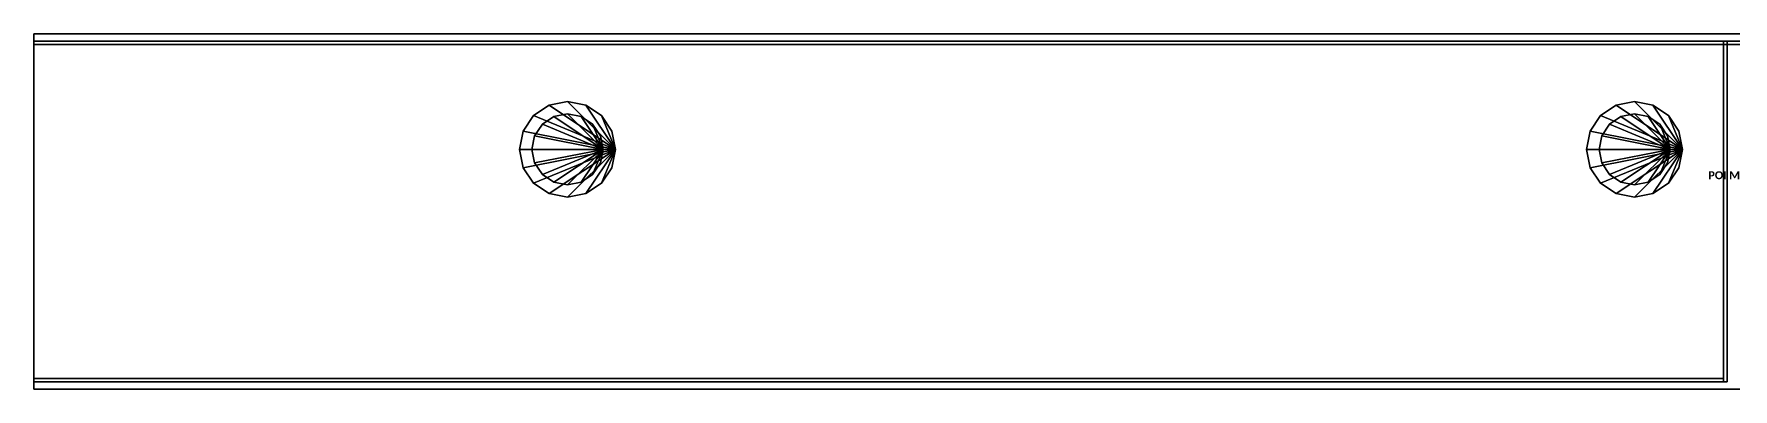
# Model space of a CAD drawing. Header units: millimetres. Extents: x -15000 to 15000, y -45082 to 2000.
# Drawn here: x -15000 to -5447, y 0 to 2000 of the extents above; entities that cross this region are included whole.
import ezdxf
from ezdxf.enums import TextEntityAlignment as Align

# ---------------------------------------------------------------- set-up
doc = ezdxf.new("R2010")
doc.units = ezdxf.units.MM
for name, color, linetype in [('EKP_POI_MODULLERI', 40, 'CONTINUOUS'), ('KORKULUK_KAPI', 4, 'CONTINUOUS'), ('MONTAJ_BORULARI', 2, 'CONTINUOUS'), ('ZEMIN_PLATFORM', 8, 'CONTINUOUS')]:
    doc.layers.add(name, color=color, linetype=linetype)
doc.styles.get("Standard").update_dxf_attribs({"font": 'calibrib.ttf'})

msp = doc.modelspace()

# ---------------------------------------------------------------- linework, layer by layer
at = {"layer": 'KORKULUK_KAPI'}
for p, q in [((-5500, 1960), (-15000, 1960)), ((-15000, 1960), (-15000, 1940)), ((-5500, 1960, 1100), (-15000, 1960, 1100)), ((-15000, 1960, 1100), (-15000, 1940, 1100)), ((-15000, 1960), (-15000, 1960, 1100)), ((-15000, 1940), (-5500, 1940)), ((-15000, 1940, 1100), (-5500, 1940, 1100)), ((-15000, 1940), (-15000, 1940, 1100)), ((-5500, 1940), (-5500, 1960)), ((-5500, 1940, 1100), (-5500, 1960, 1100)), ((-5500, 1960), (-5500, 1960, 1100)), ((5500, 1960), (-5500, 1960)), ((-5500, 1960), (-5500, 1940)), ((5500, 1960, 1700), (-5500, 1960, 1700)), ((-5500, 1960, 1700), (-5500, 1940, 1700)), ((-5500, 1960), (-5500, 1960, 1700)), ((-5480, 1960), (-5500, 1960)), ((-5500, 1960), (-5500, 40)), ((-5480, 1960, 1700), (-5500, 1960, 1700)), ((-5500, 1960, 1700), (-5500, 40, 1700)), ((-5500, 1960), (-5500, 1960, 1700)), ((-5500, 1940), (-5500, 1940, 1100)), ((-5500, 1940), (5500, 1940)), ((-5500, 1940, 1700), (5500, 1940, 1700)), ((-5500, 1940), (-5500, 1940, 1700)), ((-5480, 40), (-5480, 1960)), ((-5480, 40, 1700), (-5480, 1960, 1700)), ((-5480, 1960), (-5480, 1960, 1700)), ((-5500, 60), (-15000, 60)), ((-15000, 60), (-15000, 40)), ((-5500, 60, 1100), (-15000, 60, 1100)), ((-15000, 60, 1100), (-15000, 40, 1100)), ((-15000, 60), (-15000, 60, 1100)), ((-15000, 40), (-5500, 40)), ((-15000, 40, 1100), (-5500, 40, 1100)), ((-15000, 40), (-15000, 40, 1100)), ((-5500, 40), (-5500, 60)), ((-5500, 40, 1100), (-5500, 60, 1100)), ((-5500, 60), (-5500, 60, 1100)), ((-5500, 40), (-5500, 40, 1100)), ((-5500, 40), (-5480, 40)), ((-5500, 40, 1700), (-5480, 40, 1700)), ((-5500, 40), (-5500, 40, 1700)), ((-5480, 40), (-5480, 40, 1700))]:
    msp.add_line(p, q, dxfattribs=at)
for points in [[(-15000, 1940), (-5500, 1940), (-5500, 1960), (-15000, 1960)], [(-15000, 1940, 1100), (-5500, 1940, 1100), (-5500, 1960, 1100), (-15000, 1960, 1100)], [(-15000, 1960), (-5500, 1960), (-5500, 1960, 1100), (-15000, 1960, 1100)], [(-15000, 1940), (-15000, 1960), (-15000, 1960, 1100), (-15000, 1940, 1100)], [(-15000, 1940), (-5500, 1940), (-5500, 1940, 1100), (-15000, 1940, 1100)], [(-5500, 1940), (-5500, 1960), (-5500, 1960, 1100), (-5500, 1940, 1100)], [(-5500, 1940), (5500, 1940), (5500, 1960), (-5500, 1960)], [(-5500, 1940, 1700), (5500, 1940, 1700), (5500, 1960, 1700), (-5500, 1960, 1700)], [(-5500, 1960), (5500, 1960), (5500, 1960, 1700), (-5500, 1960, 1700)], [(-5500, 1940), (-5500, 1960), (-5500, 1960, 1700), (-5500, 1940, 1700)], [(-5500, 40), (-5480, 40), (-5480, 1960), (-5500, 1960)], [(-5500, 40, 1700), (-5480, 40, 1700), (-5480, 1960, 1700), (-5500, 1960, 1700)], [(-5500, 1960), (-5480, 1960), (-5480, 1960, 1700), (-5500, 1960, 1700)], [(-5500, 40), (-5500, 1960), (-5500, 1960, 1700), (-5500, 40, 1700)], [(-5500, 1940), (5500, 1940), (5500, 1940, 1700), (-5500, 1940, 1700)], [(-5480, 40), (-5480, 1960), (-5480, 1960, 1700), (-5480, 40, 1700)], [(-15000, 40), (-5500, 40), (-5500, 60), (-15000, 60)], [(-15000, 40, 1100), (-5500, 40, 1100), (-5500, 60, 1100), (-15000, 60, 1100)], [(-15000, 60), (-5500, 60), (-5500, 60, 1100), (-15000, 60, 1100)], [(-15000, 40), (-15000, 60), (-15000, 60, 1100), (-15000, 40, 1100)], [(-15000, 40), (-5500, 40), (-5500, 40, 1100), (-15000, 40, 1100)], [(-5500, 40), (-5500, 60), (-5500, 60, 1100), (-5500, 40, 1100)], [(-5500, 40), (-5480, 40), (-5480, 40, 1700), (-5500, 40, 1700)]]:
    msp.add_3dface(points, dxfattribs=at)
at = {"layer": 'MONTAJ_BORULARI'}
for p, q in [((-12190.9, 1540.9), (-12249.4, 1453.3)), ((-12190.9, 1540.9, 150), (-12249.4, 1453.3, 150)), ((-12190.9, 1540.9, 4200), (-12249.4, 1453.3, 4200)), ((-12190.9, 1540.9, 4300), (-12249.4, 1453.3, 4300)), ((-12103.3, 1599.4), (-12190.9, 1540.9)), ((-12103.3, 1599.4, 150), (-12190.9, 1540.9, 150)), ((-12103.3, 1599.4, 4200), (-12190.9, 1540.9, 4200)), ((-12103.3, 1599.4, 4300), (-12190.9, 1540.9, 4300)), ((-12076.5, 1534.8), (-12141.4, 1491.4)), ((-12076.5, 1534.8, 4300), (-12141.4, 1491.4, 4300)), ((-12000, 1620), (-12103.3, 1599.4)), ((-12000, 1620, 150), (-12103.3, 1599.4, 150)), ((-12000, 1620, 4200), (-12103.3, 1599.4, 4200)), ((-12000, 1620, 4300), (-12103.3, 1599.4, 4300)), ((-12000, 1550), (-12076.5, 1534.8)), ((-12000, 1550, 4300), (-12076.5, 1534.8, 4300)), ((-11896.7, 1599.4), (-12000, 1620)), ((-11896.7, 1599.4, 150), (-12000, 1620, 150)), ((-12000, 1620), (-12000, 1620, 150)), ((-11896.7, 1599.4, 4200), (-12000, 1620, 4200)), ((-11896.7, 1599.4, 4300), (-12000, 1620, 4300)), ((-12000, 1620, 4200), (-12000, 1620, 4300)), ((-11923.5, 1534.8), (-12000, 1550)), ((-11923.5, 1534.8, 4300), (-12000, 1550, 4300)), ((-12000, 1550), (-12000, 1550, 4300)), ((-11858.6, 1491.4), (-11923.5, 1534.8)), ((-11858.6, 1491.4, 4300), (-11923.5, 1534.8, 4300)), ((-11809.1, 1540.9), (-11896.7, 1599.4)), ((-11809.1, 1540.9, 150), (-11896.7, 1599.4, 150)), ((-11809.1, 1540.9, 4200), (-11896.7, 1599.4, 4200)), ((-11809.1, 1540.9, 4300), (-11896.7, 1599.4, 4300)), ((-11750.6, 1453.3), (-11809.1, 1540.9)), ((-11750.6, 1453.3, 150), (-11809.1, 1540.9, 150)), ((-11750.6, 1453.3, 4200), (-11809.1, 1540.9, 4200)), ((-11750.6, 1453.3, 4300), (-11809.1, 1540.9, 4300)), ((-6190.9, 1540.9), (-6249.4, 1453.3)), ((-6190.9, 1540.9, 150), (-6249.4, 1453.3, 150)), ((-6190.9, 1540.9, 4200), (-6249.4, 1453.3, 4200)), ((-6190.9, 1540.9, 4300), (-6249.4, 1453.3, 4300)), ((-6103.3, 1599.4), (-6190.9, 1540.9)), ((-6103.3, 1599.4, 150), (-6190.9, 1540.9, 150)), ((-6103.3, 1599.4, 4200), (-6190.9, 1540.9, 4200)), ((-6103.3, 1599.4, 4300), (-6190.9, 1540.9, 4300)), ((-6076.5, 1534.8), (-6141.4, 1491.4)), ((-6076.5, 1534.8, 4300), (-6141.4, 1491.4, 4300)), ((-6000, 1620), (-6103.3, 1599.4)), ((-6000, 1620, 150), (-6103.3, 1599.4, 150)), ((-6000, 1620, 4200), (-6103.3, 1599.4, 4200)), ((-6000, 1620, 4300), (-6103.3, 1599.4, 4300)), ((-6000, 1550), (-6076.5, 1534.8)), ((-6000, 1550, 4300), (-6076.5, 1534.8, 4300)), ((-5896.7, 1599.4), (-6000, 1620)), ((-5896.7, 1599.4, 150), (-6000, 1620, 150)), ((-6000, 1620), (-6000, 1620, 150)), ((-5896.7, 1599.4, 4200), (-6000, 1620, 4200)), ((-5896.7, 1599.4, 4300), (-6000, 1620, 4300)), ((-6000, 1620, 4200), (-6000, 1620, 4300)), ((-5923.5, 1534.8), (-6000, 1550)), ((-5923.5, 1534.8, 4300), (-6000, 1550, 4300)), ((-6000, 1550), (-6000, 1550, 4300)), ((-5858.6, 1491.4), (-5923.5, 1534.8)), ((-5858.6, 1491.4, 4300), (-5923.5, 1534.8, 4300)), ((-5809.1, 1540.9), (-5896.7, 1599.4)), ((-5809.1, 1540.9, 150), (-5896.7, 1599.4, 150)), ((-5809.1, 1540.9, 4200), (-5896.7, 1599.4, 4200)), ((-5809.1, 1540.9, 4300), (-5896.7, 1599.4, 4300)), ((-5750.6, 1453.3), (-5809.1, 1540.9)), ((-5750.6, 1453.3, 150), (-5809.1, 1540.9, 150)), ((-5750.6, 1453.3, 4200), (-5809.1, 1540.9, 4200)), ((-5750.6, 1453.3, 4300), (-5809.1, 1540.9, 4300)), ((-12249.4, 1453.3), (-12270, 1350)), ((-12249.4, 1453.3, 150), (-12270, 1350, 150)), ((-12249.4, 1453.3, 4200), (-12270, 1350, 4200)), ((-12249.4, 1453.3, 4300), (-12270, 1350, 4300)), ((-12141.4, 1491.4), (-12184.8, 1426.5)), ((-12141.4, 1491.4, 4300), (-12184.8, 1426.5, 4300)), ((-11815.2, 1426.5), (-11858.6, 1491.4)), ((-11815.2, 1426.5, 4300), (-11858.6, 1491.4, 4300)), ((-11730, 1350), (-11750.6, 1453.3)), ((-11730, 1350, 150), (-11750.6, 1453.3, 150)), ((-11730, 1350, 4200), (-11750.6, 1453.3, 4200)), ((-11730, 1350, 4300), (-11750.6, 1453.3, 4300)), ((-6249.4, 1453.3), (-6270, 1350)), ((-6249.4, 1453.3, 150), (-6270, 1350, 150)), ((-6249.4, 1453.3, 4200), (-6270, 1350, 4200)), ((-6249.4, 1453.3, 4300), (-6270, 1350, 4300)), ((-6141.4, 1491.4), (-6184.8, 1426.5)), ((-6141.4, 1491.4, 4300), (-6184.8, 1426.5, 4300)), ((-5815.2, 1426.5), (-5858.6, 1491.4)), ((-5815.2, 1426.5, 4300), (-5858.6, 1491.4, 4300)), ((-5730, 1350), (-5750.6, 1453.3)), ((-5730, 1350, 150), (-5750.6, 1453.3, 150)), ((-5730, 1350, 4200), (-5750.6, 1453.3, 4200)), ((-5730, 1350, 4300), (-5750.6, 1453.3, 4300)), ((-12270, 1350), (-12249.4, 1246.7)), ((-12270, 1350, 150), (-12249.4, 1246.7, 150)), ((-12270, 1350), (-12270, 1350, 150)), ((-12270, 1350, 4200), (-12249.4, 1246.7, 4200)), ((-12270, 1350, 4300), (-12249.4, 1246.7, 4300)), ((-12270, 1350, 4200), (-12270, 1350, 4300)), ((-12184.8, 1426.5), (-12200, 1350)), ((-12184.8, 1426.5, 4300), (-12200, 1350, 4300)), ((-12200, 1350), (-12184.8, 1273.5)), ((-12200, 1350, 4300), (-12184.8, 1273.5, 4300)), ((-12200, 1350), (-12200, 1350, 4300)), ((-11800, 1350), (-11815.2, 1426.5)), ((-11800, 1350, 4300), (-11815.2, 1426.5, 4300)), ((-11815.2, 1273.5), (-11800, 1350)), ((-11815.2, 1273.5, 4300), (-11800, 1350, 4300)), ((-11800, 1350), (-11800, 1350, 4300)), ((-11750.6, 1246.7), (-11730, 1350)), ((-11750.6, 1246.7, 150), (-11730, 1350, 150)), ((-11750.6, 1246.7, 4200), (-11730, 1350, 4200)), ((-11750.6, 1246.7, 4300), (-11730, 1350, 4300)), ((-11730, 1350), (-11730, 1350, 150)), ((-11730, 1350, 4200), (-11730, 1350, 4300)), ((-6270, 1350), (-6249.4, 1246.7)), ((-6270, 1350, 150), (-6249.4, 1246.7, 150)), ((-6270, 1350), (-6270, 1350, 150)), ((-6270, 1350, 4200), (-6249.4, 1246.7, 4200)), ((-6270, 1350, 4300), (-6249.4, 1246.7, 4300)), ((-6270, 1350, 4200), (-6270, 1350, 4300)), ((-6184.8, 1426.5), (-6200, 1350)), ((-6184.8, 1426.5, 4300), (-6200, 1350, 4300)), ((-6200, 1350), (-6184.8, 1273.5)), ((-6200, 1350, 4300), (-6184.8, 1273.5, 4300)), ((-6200, 1350), (-6200, 1350, 4300)), ((-5800, 1350), (-5815.2, 1426.5)), ((-5800, 1350, 4300), (-5815.2, 1426.5, 4300)), ((-5815.2, 1273.5), (-5800, 1350)), ((-5815.2, 1273.5, 4300), (-5800, 1350, 4300)), ((-5800, 1350), (-5800, 1350, 4300)), ((-5750.6, 1246.7), (-5730, 1350)), ((-5750.6, 1246.7, 150), (-5730, 1350, 150)), ((-5750.6, 1246.7, 4200), (-5730, 1350, 4200)), ((-5750.6, 1246.7, 4300), (-5730, 1350, 4300)), ((-5730, 1350), (-5730, 1350, 150)), ((-5730, 1350, 4200), (-5730, 1350, 4300)), ((-12249.4, 1246.7), (-12190.9, 1159.1)), ((-12249.4, 1246.7, 150), (-12190.9, 1159.1, 150)), ((-12249.4, 1246.7, 4200), (-12190.9, 1159.1, 4200)), ((-12249.4, 1246.7, 4300), (-12190.9, 1159.1, 4300)), ((-12184.8, 1273.5), (-12141.4, 1208.6)), ((-12184.8, 1273.5, 4300), (-12141.4, 1208.6, 4300)), ((-11858.6, 1208.6), (-11815.2, 1273.5)), ((-11858.6, 1208.6, 4300), (-11815.2, 1273.5, 4300)), ((-11809.1, 1159.1), (-11750.6, 1246.7)), ((-11809.1, 1159.1, 150), (-11750.6, 1246.7, 150)), ((-11809.1, 1159.1, 4200), (-11750.6, 1246.7, 4200)), ((-11809.1, 1159.1, 4300), (-11750.6, 1246.7, 4300)), ((-6249.4, 1246.7), (-6190.9, 1159.1)), ((-6249.4, 1246.7, 150), (-6190.9, 1159.1, 150)), ((-6249.4, 1246.7, 4200), (-6190.9, 1159.1, 4200)), ((-6249.4, 1246.7, 4300), (-6190.9, 1159.1, 4300)), ((-6184.8, 1273.5), (-6141.4, 1208.6)), ((-6184.8, 1273.5, 4300), (-6141.4, 1208.6, 4300)), ((-5858.6, 1208.6), (-5815.2, 1273.5)), ((-5858.6, 1208.6, 4300), (-5815.2, 1273.5, 4300)), ((-5809.1, 1159.1), (-5750.6, 1246.7)), ((-5809.1, 1159.1, 150), (-5750.6, 1246.7, 150)), ((-5809.1, 1159.1, 4200), (-5750.6, 1246.7, 4200)), ((-5809.1, 1159.1, 4300), (-5750.6, 1246.7, 4300)), ((-12190.9, 1159.1), (-12103.3, 1100.6)), ((-12190.9, 1159.1, 150), (-12103.3, 1100.6, 150)), ((-12190.9, 1159.1, 4200), (-12103.3, 1100.6, 4200)), ((-12190.9, 1159.1, 4300), (-12103.3, 1100.6, 4300)), ((-12141.4, 1208.6), (-12076.5, 1165.2)), ((-12141.4, 1208.6, 4300), (-12076.5, 1165.2, 4300)), ((-12076.5, 1165.2), (-12000, 1150)), ((-12076.5, 1165.2, 4300), (-12000, 1150, 4300)), ((-12000, 1150), (-11923.5, 1165.2)), ((-12000, 1150, 4300), (-11923.5, 1165.2, 4300)), ((-12000, 1150), (-12000, 1150, 4300)), ((-11923.5, 1165.2), (-11858.6, 1208.6)), ((-11923.5, 1165.2, 4300), (-11858.6, 1208.6, 4300)), ((-11896.7, 1100.6), (-11809.1, 1159.1)), ((-11896.7, 1100.6, 150), (-11809.1, 1159.1, 150)), ((-11896.7, 1100.6, 4200), (-11809.1, 1159.1, 4200)), ((-11896.7, 1100.6, 4300), (-11809.1, 1159.1, 4300)), ((-6190.9, 1159.1), (-6103.3, 1100.6)), ((-6190.9, 1159.1, 150), (-6103.3, 1100.6, 150)), ((-6190.9, 1159.1, 4200), (-6103.3, 1100.6, 4200)), ((-6190.9, 1159.1, 4300), (-6103.3, 1100.6, 4300)), ((-6141.4, 1208.6), (-6076.5, 1165.2)), ((-6141.4, 1208.6, 4300), (-6076.5, 1165.2, 4300)), ((-6076.5, 1165.2), (-6000, 1150)), ((-6076.5, 1165.2, 4300), (-6000, 1150, 4300)), ((-6000, 1150), (-5923.5, 1165.2)), ((-6000, 1150, 4300), (-5923.5, 1165.2, 4300)), ((-6000, 1150), (-6000, 1150, 4300)), ((-5923.5, 1165.2), (-5858.6, 1208.6)), ((-5923.5, 1165.2, 4300), (-5858.6, 1208.6, 4300)), ((-5896.7, 1100.6), (-5809.1, 1159.1)), ((-5896.7, 1100.6, 150), (-5809.1, 1159.1, 150)), ((-5896.7, 1100.6, 4200), (-5809.1, 1159.1, 4200)), ((-5896.7, 1100.6, 4300), (-5809.1, 1159.1, 4300)), ((-12103.3, 1100.6), (-12000, 1080)), ((-12103.3, 1100.6, 150), (-12000, 1080, 150)), ((-12103.3, 1100.6, 4200), (-12000, 1080, 4200)), ((-12103.3, 1100.6, 4300), (-12000, 1080, 4300)), ((-12000, 1080), (-11896.7, 1100.6)), ((-12000, 1080, 150), (-11896.7, 1100.6, 150)), ((-12000, 1080, 4200), (-11896.7, 1100.6, 4200)), ((-12000, 1080, 4300), (-11896.7, 1100.6, 4300)), ((-12000, 1080), (-12000, 1080, 150)), ((-12000, 1080, 4200), (-12000, 1080, 4300)), ((-6103.3, 1100.6), (-6000, 1080)), ((-6103.3, 1100.6, 150), (-6000, 1080, 150)), ((-6103.3, 1100.6, 4200), (-6000, 1080, 4200)), ((-6103.3, 1100.6, 4300), (-6000, 1080, 4300)), ((-6000, 1080), (-5896.7, 1100.6)), ((-6000, 1080, 150), (-5896.7, 1100.6, 150)), ((-6000, 1080, 4200), (-5896.7, 1100.6, 4200)), ((-6000, 1080, 4300), (-5896.7, 1100.6, 4300)), ((-6000, 1080), (-6000, 1080, 150)), ((-6000, 1080, 4200), (-6000, 1080, 4300))]:
    msp.add_line(p, q, dxfattribs=at)
for points in [[(-12190.9, 1540.9), (-12249.4, 1453.3), (-12249.4, 1453.3, 150), (-12190.9, 1540.9, 150)], [(-11730, 1350), (-12190.9, 1540.9), (-12249.4, 1453.3)], [(-11730, 1350, 150), (-12190.9, 1540.9, 150), (-12249.4, 1453.3, 150)], [(-12190.9, 1540.9, 4200), (-12249.4, 1453.3, 4200), (-12249.4, 1453.3, 4300), (-12190.9, 1540.9, 4300)], [(-11730, 1350, 4200), (-12190.9, 1540.9, 4200), (-12249.4, 1453.3, 4200)], [(-11730, 1350, 4300), (-12190.9, 1540.9, 4300), (-12249.4, 1453.3, 4300)], [(-12103.3, 1599.4), (-12190.9, 1540.9), (-12190.9, 1540.9, 150), (-12103.3, 1599.4, 150)], [(-11730, 1350), (-12103.3, 1599.4), (-12190.9, 1540.9)], [(-11730, 1350, 150), (-12103.3, 1599.4, 150), (-12190.9, 1540.9, 150)], [(-12103.3, 1599.4, 4200), (-12190.9, 1540.9, 4200), (-12190.9, 1540.9, 4300), (-12103.3, 1599.4, 4300)], [(-11730, 1350, 4200), (-12103.3, 1599.4, 4200), (-12190.9, 1540.9, 4200)], [(-11730, 1350, 4300), (-12103.3, 1599.4, 4300), (-12190.9, 1540.9, 4300)], [(-12076.5, 1534.8), (-12141.4, 1491.4), (-12141.4, 1491.4, 4300), (-12076.5, 1534.8, 4300)], [(-11800, 1350), (-12076.5, 1534.8), (-12141.4, 1491.4)], [(-11800, 1350, 4300), (-12076.5, 1534.8, 4300), (-12141.4, 1491.4, 4300)], [(-12000, 1620), (-12103.3, 1599.4), (-12103.3, 1599.4, 150), (-12000, 1620, 150)], [(-11730, 1350), (-12000, 1620), (-12103.3, 1599.4)], [(-11730, 1350, 150), (-12000, 1620, 150), (-12103.3, 1599.4, 150)], [(-12000, 1620, 4200), (-12103.3, 1599.4, 4200), (-12103.3, 1599.4, 4300), (-12000, 1620, 4300)], [(-11730, 1350, 4200), (-12000, 1620, 4200), (-12103.3, 1599.4, 4200)], [(-11730, 1350, 4300), (-12000, 1620, 4300), (-12103.3, 1599.4, 4300)], [(-12000, 1550), (-12076.5, 1534.8), (-12076.5, 1534.8, 4300), (-12000, 1550, 4300)], [(-11800, 1350), (-12000, 1550), (-12076.5, 1534.8)], [(-11800, 1350, 4300), (-12000, 1550, 4300), (-12076.5, 1534.8, 4300)], [(-11896.7, 1599.4), (-12000, 1620), (-12000, 1620, 150), (-11896.7, 1599.4, 150)], [(-11730, 1350), (-11896.7, 1599.4), (-12000, 1620)], [(-11730, 1350, 150), (-11896.7, 1599.4, 150), (-12000, 1620, 150)], [(-11896.7, 1599.4, 4200), (-12000, 1620, 4200), (-12000, 1620, 4300), (-11896.7, 1599.4, 4300)], [(-11730, 1350, 4200), (-11896.7, 1599.4, 4200), (-12000, 1620, 4200)], [(-11730, 1350, 4300), (-11896.7, 1599.4, 4300), (-12000, 1620, 4300)], [(-11923.5, 1534.8), (-12000, 1550), (-12000, 1550, 4300), (-11923.5, 1534.8, 4300)], [(-11800, 1350), (-11923.5, 1534.8), (-12000, 1550)], [(-11800, 1350, 4300), (-11923.5, 1534.8, 4300), (-12000, 1550, 4300)], [(-11858.6, 1491.4), (-11923.5, 1534.8), (-11923.5, 1534.8, 4300), (-11858.6, 1491.4, 4300)], [(-11800, 1350), (-11858.6, 1491.4), (-11923.5, 1534.8)], [(-11800, 1350, 4300), (-11858.6, 1491.4, 4300), (-11923.5, 1534.8, 4300)], [(-11809.1, 1540.9), (-11896.7, 1599.4), (-11896.7, 1599.4, 150), (-11809.1, 1540.9, 150)], [(-11730, 1350), (-11809.1, 1540.9), (-11896.7, 1599.4)], [(-11730, 1350, 150), (-11809.1, 1540.9, 150), (-11896.7, 1599.4, 150)], [(-11809.1, 1540.9, 4200), (-11896.7, 1599.4, 4200), (-11896.7, 1599.4, 4300), (-11809.1, 1540.9, 4300)], [(-11730, 1350, 4200), (-11809.1, 1540.9, 4200), (-11896.7, 1599.4, 4200)], [(-11730, 1350, 4300), (-11809.1, 1540.9, 4300), (-11896.7, 1599.4, 4300)], [(-11750.6, 1453.3), (-11809.1, 1540.9), (-11809.1, 1540.9, 150), (-11750.6, 1453.3, 150)], [(-11730, 1350), (-11750.6, 1453.3), (-11809.1, 1540.9)], [(-11730, 1350, 150), (-11750.6, 1453.3, 150), (-11809.1, 1540.9, 150)], [(-11750.6, 1453.3, 4200), (-11809.1, 1540.9, 4200), (-11809.1, 1540.9, 4300), (-11750.6, 1453.3, 4300)], [(-11730, 1350, 4200), (-11750.6, 1453.3, 4200), (-11809.1, 1540.9, 4200)], [(-11730, 1350, 4300), (-11750.6, 1453.3, 4300), (-11809.1, 1540.9, 4300)], [(-6190.9, 1540.9), (-6249.4, 1453.3), (-6249.4, 1453.3, 150), (-6190.9, 1540.9, 150)], [(-5730, 1350), (-6190.9, 1540.9), (-6249.4, 1453.3)], [(-5730, 1350, 150), (-6190.9, 1540.9, 150), (-6249.4, 1453.3, 150)], [(-6190.9, 1540.9, 4200), (-6249.4, 1453.3, 4200), (-6249.4, 1453.3, 4300), (-6190.9, 1540.9, 4300)], [(-5730, 1350, 4200), (-6190.9, 1540.9, 4200), (-6249.4, 1453.3, 4200)], [(-5730, 1350, 4300), (-6190.9, 1540.9, 4300), (-6249.4, 1453.3, 4300)], [(-6103.3, 1599.4), (-6190.9, 1540.9), (-6190.9, 1540.9, 150), (-6103.3, 1599.4, 150)], [(-5730, 1350), (-6103.3, 1599.4), (-6190.9, 1540.9)], [(-5730, 1350, 150), (-6103.3, 1599.4, 150), (-6190.9, 1540.9, 150)], [(-6103.3, 1599.4, 4200), (-6190.9, 1540.9, 4200), (-6190.9, 1540.9, 4300), (-6103.3, 1599.4, 4300)], [(-5730, 1350, 4200), (-6103.3, 1599.4, 4200), (-6190.9, 1540.9, 4200)], [(-5730, 1350, 4300), (-6103.3, 1599.4, 4300), (-6190.9, 1540.9, 4300)], [(-6076.5, 1534.8), (-6141.4, 1491.4), (-6141.4, 1491.4, 4300), (-6076.5, 1534.8, 4300)], [(-5800, 1350), (-6076.5, 1534.8), (-6141.4, 1491.4)], [(-5800, 1350, 4300), (-6076.5, 1534.8, 4300), (-6141.4, 1491.4, 4300)], [(-6000, 1620), (-6103.3, 1599.4), (-6103.3, 1599.4, 150), (-6000, 1620, 150)], [(-5730, 1350), (-6000, 1620), (-6103.3, 1599.4)], [(-5730, 1350, 150), (-6000, 1620, 150), (-6103.3, 1599.4, 150)], [(-6000, 1620, 4200), (-6103.3, 1599.4, 4200), (-6103.3, 1599.4, 4300), (-6000, 1620, 4300)], [(-5730, 1350, 4200), (-6000, 1620, 4200), (-6103.3, 1599.4, 4200)], [(-5730, 1350, 4300), (-6000, 1620, 4300), (-6103.3, 1599.4, 4300)], [(-6000, 1550), (-6076.5, 1534.8), (-6076.5, 1534.8, 4300), (-6000, 1550, 4300)], [(-5800, 1350), (-6000, 1550), (-6076.5, 1534.8)], [(-5800, 1350, 4300), (-6000, 1550, 4300), (-6076.5, 1534.8, 4300)], [(-5896.7, 1599.4), (-6000, 1620), (-6000, 1620, 150), (-5896.7, 1599.4, 150)], [(-5730, 1350), (-5896.7, 1599.4), (-6000, 1620)], [(-5730, 1350, 150), (-5896.7, 1599.4, 150), (-6000, 1620, 150)], [(-5896.7, 1599.4, 4200), (-6000, 1620, 4200), (-6000, 1620, 4300), (-5896.7, 1599.4, 4300)], [(-5730, 1350, 4200), (-5896.7, 1599.4, 4200), (-6000, 1620, 4200)], [(-5730, 1350, 4300), (-5896.7, 1599.4, 4300), (-6000, 1620, 4300)], [(-5923.5, 1534.8), (-6000, 1550), (-6000, 1550, 4300), (-5923.5, 1534.8, 4300)], [(-5800, 1350), (-5923.5, 1534.8), (-6000, 1550)], [(-5800, 1350, 4300), (-5923.5, 1534.8, 4300), (-6000, 1550, 4300)], [(-5858.6, 1491.4), (-5923.5, 1534.8), (-5923.5, 1534.8, 4300), (-5858.6, 1491.4, 4300)], [(-5800, 1350), (-5858.6, 1491.4), (-5923.5, 1534.8)], [(-5800, 1350, 4300), (-5858.6, 1491.4, 4300), (-5923.5, 1534.8, 4300)], [(-5809.1, 1540.9), (-5896.7, 1599.4), (-5896.7, 1599.4, 150), (-5809.1, 1540.9, 150)], [(-5730, 1350), (-5809.1, 1540.9), (-5896.7, 1599.4)], [(-5730, 1350, 150), (-5809.1, 1540.9, 150), (-5896.7, 1599.4, 150)], [(-5809.1, 1540.9, 4200), (-5896.7, 1599.4, 4200), (-5896.7, 1599.4, 4300), (-5809.1, 1540.9, 4300)], [(-5730, 1350, 4200), (-5809.1, 1540.9, 4200), (-5896.7, 1599.4, 4200)], [(-5730, 1350, 4300), (-5809.1, 1540.9, 4300), (-5896.7, 1599.4, 4300)], [(-5750.6, 1453.3), (-5809.1, 1540.9), (-5809.1, 1540.9, 150), (-5750.6, 1453.3, 150)], [(-5730, 1350), (-5750.6, 1453.3), (-5809.1, 1540.9)], [(-5730, 1350, 150), (-5750.6, 1453.3, 150), (-5809.1, 1540.9, 150)], [(-5750.6, 1453.3, 4200), (-5809.1, 1540.9, 4200), (-5809.1, 1540.9, 4300), (-5750.6, 1453.3, 4300)], [(-5730, 1350, 4200), (-5750.6, 1453.3, 4200), (-5809.1, 1540.9, 4200)], [(-5730, 1350, 4300), (-5750.6, 1453.3, 4300), (-5809.1, 1540.9, 4300)], [(-12249.4, 1453.3), (-12270, 1350), (-12270, 1350, 150), (-12249.4, 1453.3, 150)], [(-11730, 1350), (-12249.4, 1453.3), (-12270, 1350)], [(-11730, 1350, 150), (-12249.4, 1453.3, 150), (-12270, 1350, 150)], [(-12249.4, 1453.3, 4200), (-12270, 1350, 4200), (-12270, 1350, 4300), (-12249.4, 1453.3, 4300)], [(-11730, 1350, 4200), (-12249.4, 1453.3, 4200), (-12270, 1350, 4200)], [(-11730, 1350, 4300), (-12249.4, 1453.3, 4300), (-12270, 1350, 4300)], [(-12141.4, 1491.4), (-12184.8, 1426.5), (-12184.8, 1426.5, 4300), (-12141.4, 1491.4, 4300)], [(-11800, 1350), (-12141.4, 1491.4), (-12184.8, 1426.5)], [(-11800, 1350, 4300), (-12141.4, 1491.4, 4300), (-12184.8, 1426.5, 4300)], [(-11815.2, 1426.5), (-11858.6, 1491.4), (-11858.6, 1491.4, 4300), (-11815.2, 1426.5, 4300)], [(-11800, 1350), (-11815.2, 1426.5), (-11858.6, 1491.4)], [(-11800, 1350, 4300), (-11815.2, 1426.5, 4300), (-11858.6, 1491.4, 4300)], [(-11730, 1350), (-11750.6, 1453.3), (-11750.6, 1453.3, 150), (-11730, 1350, 150)], [(-11730, 1350, 4200), (-11750.6, 1453.3, 4200), (-11750.6, 1453.3, 4300), (-11730, 1350, 4300)], [(-6249.4, 1453.3), (-6270, 1350), (-6270, 1350, 150), (-6249.4, 1453.3, 150)], [(-5730, 1350), (-6249.4, 1453.3), (-6270, 1350)], [(-5730, 1350, 150), (-6249.4, 1453.3, 150), (-6270, 1350, 150)], [(-6249.4, 1453.3, 4200), (-6270, 1350, 4200), (-6270, 1350, 4300), (-6249.4, 1453.3, 4300)], [(-5730, 1350, 4200), (-6249.4, 1453.3, 4200), (-6270, 1350, 4200)], [(-5730, 1350, 4300), (-6249.4, 1453.3, 4300), (-6270, 1350, 4300)], [(-6141.4, 1491.4), (-6184.8, 1426.5), (-6184.8, 1426.5, 4300), (-6141.4, 1491.4, 4300)], [(-5800, 1350), (-6141.4, 1491.4), (-6184.8, 1426.5)], [(-5800, 1350, 4300), (-6141.4, 1491.4, 4300), (-6184.8, 1426.5, 4300)], [(-5815.2, 1426.5), (-5858.6, 1491.4), (-5858.6, 1491.4, 4300), (-5815.2, 1426.5, 4300)], [(-5800, 1350), (-5815.2, 1426.5), (-5858.6, 1491.4)], [(-5800, 1350, 4300), (-5815.2, 1426.5, 4300), (-5858.6, 1491.4, 4300)], [(-5730, 1350), (-5750.6, 1453.3), (-5750.6, 1453.3, 150), (-5730, 1350, 150)], [(-5730, 1350, 4200), (-5750.6, 1453.3, 4200), (-5750.6, 1453.3, 4300), (-5730, 1350, 4300)], [(-12270, 1350), (-12249.4, 1246.7), (-12249.4, 1246.7, 150), (-12270, 1350, 150)], [(-11730, 1350), (-12270, 1350), (-12249.4, 1246.7)], [(-11730, 1350, 150), (-12270, 1350, 150), (-12249.4, 1246.7, 150)], [(-12270, 1350, 4200), (-12249.4, 1246.7, 4200), (-12249.4, 1246.7, 4300), (-12270, 1350, 4300)], [(-11730, 1350, 4200), (-12270, 1350, 4200), (-12249.4, 1246.7, 4200)], [(-11730, 1350, 4300), (-12270, 1350, 4300), (-12249.4, 1246.7, 4300)], [(-11730, 1350), (-12249.4, 1246.7), (-12190.9, 1159.1)], [(-11730, 1350, 150), (-12249.4, 1246.7, 150), (-12190.9, 1159.1, 150)], [(-11730, 1350, 4200), (-12249.4, 1246.7, 4200), (-12190.9, 1159.1, 4200)], [(-11730, 1350, 4300), (-12249.4, 1246.7, 4300), (-12190.9, 1159.1, 4300)], [(-12184.8, 1426.5), (-12200, 1350), (-12200, 1350, 4300), (-12184.8, 1426.5, 4300)], [(-11800, 1350), (-12184.8, 1426.5), (-12200, 1350)], [(-11800, 1350, 4300), (-12184.8, 1426.5, 4300), (-12200, 1350, 4300)], [(-12200, 1350), (-12184.8, 1273.5), (-12184.8, 1273.5, 4300), (-12200, 1350, 4300)], [(-11800, 1350), (-12200, 1350), (-12184.8, 1273.5)], [(-11800, 1350, 4300), (-12200, 1350, 4300), (-12184.8, 1273.5, 4300)], [(-11730, 1350), (-12190.9, 1159.1), (-12103.3, 1100.6)], [(-11730, 1350, 150), (-12190.9, 1159.1, 150), (-12103.3, 1100.6, 150)], [(-11730, 1350, 4200), (-12190.9, 1159.1, 4200), (-12103.3, 1100.6, 4200)], [(-11730, 1350, 4300), (-12190.9, 1159.1, 4300), (-12103.3, 1100.6, 4300)], [(-11800, 1350), (-12184.8, 1273.5), (-12141.4, 1208.6)], [(-11800, 1350, 4300), (-12184.8, 1273.5, 4300), (-12141.4, 1208.6, 4300)], [(-11800, 1350), (-12141.4, 1208.6), (-12076.5, 1165.2)], [(-11800, 1350, 4300), (-12141.4, 1208.6, 4300), (-12076.5, 1165.2, 4300)], [(-11730, 1350), (-12103.3, 1100.6), (-12000, 1080)], [(-11730, 1350, 150), (-12103.3, 1100.6, 150), (-12000, 1080, 150)], [(-11730, 1350, 4200), (-12103.3, 1100.6, 4200), (-12000, 1080, 4200)], [(-11730, 1350, 4300), (-12103.3, 1100.6, 4300), (-12000, 1080, 4300)], [(-11800, 1350), (-12076.5, 1165.2), (-12000, 1150)], [(-11800, 1350, 4300), (-12076.5, 1165.2, 4300), (-12000, 1150, 4300)], [(-11800, 1350), (-12000, 1150), (-11923.5, 1165.2)], [(-11800, 1350, 4300), (-12000, 1150, 4300), (-11923.5, 1165.2, 4300)], [(-11730, 1350), (-12000, 1080), (-11896.7, 1100.6)], [(-11730, 1350, 150), (-12000, 1080, 150), (-11896.7, 1100.6, 150)], [(-11730, 1350, 4200), (-12000, 1080, 4200), (-11896.7, 1100.6, 4200)], [(-11730, 1350, 4300), (-12000, 1080, 4300), (-11896.7, 1100.6, 4300)], [(-11800, 1350), (-11923.5, 1165.2), (-11858.6, 1208.6)], [(-11800, 1350, 4300), (-11923.5, 1165.2, 4300), (-11858.6, 1208.6, 4300)], [(-11730, 1350), (-11896.7, 1100.6), (-11809.1, 1159.1)], [(-11730, 1350, 150), (-11896.7, 1100.6, 150), (-11809.1, 1159.1, 150)], [(-11730, 1350, 4200), (-11896.7, 1100.6, 4200), (-11809.1, 1159.1, 4200)], [(-11730, 1350, 4300), (-11896.7, 1100.6, 4300), (-11809.1, 1159.1, 4300)], [(-11800, 1350), (-11858.6, 1208.6), (-11815.2, 1273.5)], [(-11800, 1350, 4300), (-11858.6, 1208.6, 4300), (-11815.2, 1273.5, 4300)], [(-11800, 1350), (-11815.2, 1426.5), (-11815.2, 1426.5, 4300), (-11800, 1350, 4300)], [(-11815.2, 1273.5), (-11800, 1350), (-11800, 1350, 4300), (-11815.2, 1273.5, 4300)], [(-11730, 1350), (-11809.1, 1159.1), (-11750.6, 1246.7)], [(-11730, 1350, 150), (-11809.1, 1159.1, 150), (-11750.6, 1246.7, 150)], [(-11730, 1350, 4200), (-11809.1, 1159.1, 4200), (-11750.6, 1246.7, 4200)], [(-11730, 1350, 4300), (-11809.1, 1159.1, 4300), (-11750.6, 1246.7, 4300)], [(-11750.6, 1246.7), (-11730, 1350), (-11730, 1350, 150), (-11750.6, 1246.7, 150)], [(-11750.6, 1246.7, 4200), (-11730, 1350, 4200), (-11730, 1350, 4300), (-11750.6, 1246.7, 4300)], [(-6270, 1350), (-6249.4, 1246.7), (-6249.4, 1246.7, 150), (-6270, 1350, 150)], [(-5730, 1350), (-6270, 1350), (-6249.4, 1246.7)], [(-5730, 1350, 150), (-6270, 1350, 150), (-6249.4, 1246.7, 150)], [(-6270, 1350, 4200), (-6249.4, 1246.7, 4200), (-6249.4, 1246.7, 4300), (-6270, 1350, 4300)], [(-5730, 1350, 4200), (-6270, 1350, 4200), (-6249.4, 1246.7, 4200)], [(-5730, 1350, 4300), (-6270, 1350, 4300), (-6249.4, 1246.7, 4300)], [(-5730, 1350), (-6249.4, 1246.7), (-6190.9, 1159.1)], [(-5730, 1350, 150), (-6249.4, 1246.7, 150), (-6190.9, 1159.1, 150)], [(-5730, 1350, 4200), (-6249.4, 1246.7, 4200), (-6190.9, 1159.1, 4200)], [(-5730, 1350, 4300), (-6249.4, 1246.7, 4300), (-6190.9, 1159.1, 4300)], [(-6184.8, 1426.5), (-6200, 1350), (-6200, 1350, 4300), (-6184.8, 1426.5, 4300)], [(-5800, 1350), (-6184.8, 1426.5), (-6200, 1350)], [(-5800, 1350, 4300), (-6184.8, 1426.5, 4300), (-6200, 1350, 4300)], [(-6200, 1350), (-6184.8, 1273.5), (-6184.8, 1273.5, 4300), (-6200, 1350, 4300)], [(-5800, 1350), (-6200, 1350), (-6184.8, 1273.5)], [(-5800, 1350, 4300), (-6200, 1350, 4300), (-6184.8, 1273.5, 4300)], [(-5730, 1350), (-6190.9, 1159.1), (-6103.3, 1100.6)], [(-5730, 1350, 150), (-6190.9, 1159.1, 150), (-6103.3, 1100.6, 150)], [(-5730, 1350, 4200), (-6190.9, 1159.1, 4200), (-6103.3, 1100.6, 4200)], [(-5730, 1350, 4300), (-6190.9, 1159.1, 4300), (-6103.3, 1100.6, 4300)], [(-5800, 1350), (-6184.8, 1273.5), (-6141.4, 1208.6)], [(-5800, 1350, 4300), (-6184.8, 1273.5, 4300), (-6141.4, 1208.6, 4300)], [(-5800, 1350), (-6141.4, 1208.6), (-6076.5, 1165.2)], [(-5800, 1350, 4300), (-6141.4, 1208.6, 4300), (-6076.5, 1165.2, 4300)], [(-5730, 1350), (-6103.3, 1100.6), (-6000, 1080)], [(-5730, 1350, 150), (-6103.3, 1100.6, 150), (-6000, 1080, 150)], [(-5730, 1350, 4200), (-6103.3, 1100.6, 4200), (-6000, 1080, 4200)], [(-5730, 1350, 4300), (-6103.3, 1100.6, 4300), (-6000, 1080, 4300)], [(-5800, 1350), (-6076.5, 1165.2), (-6000, 1150)], [(-5800, 1350, 4300), (-6076.5, 1165.2, 4300), (-6000, 1150, 4300)], [(-5800, 1350), (-6000, 1150), (-5923.5, 1165.2)], [(-5800, 1350, 4300), (-6000, 1150, 4300), (-5923.5, 1165.2, 4300)], [(-5730, 1350), (-6000, 1080), (-5896.7, 1100.6)], [(-5730, 1350, 150), (-6000, 1080, 150), (-5896.7, 1100.6, 150)], [(-5730, 1350, 4200), (-6000, 1080, 4200), (-5896.7, 1100.6, 4200)], [(-5730, 1350, 4300), (-6000, 1080, 4300), (-5896.7, 1100.6, 4300)], [(-5800, 1350), (-5923.5, 1165.2), (-5858.6, 1208.6)], [(-5800, 1350, 4300), (-5923.5, 1165.2, 4300), (-5858.6, 1208.6, 4300)], [(-5730, 1350), (-5896.7, 1100.6), (-5809.1, 1159.1)], [(-5730, 1350, 150), (-5896.7, 1100.6, 150), (-5809.1, 1159.1, 150)], [(-5730, 1350, 4200), (-5896.7, 1100.6, 4200), (-5809.1, 1159.1, 4200)], [(-5730, 1350, 4300), (-5896.7, 1100.6, 4300), (-5809.1, 1159.1, 4300)], [(-5800, 1350), (-5858.6, 1208.6), (-5815.2, 1273.5)], [(-5800, 1350, 4300), (-5858.6, 1208.6, 4300), (-5815.2, 1273.5, 4300)], [(-5800, 1350), (-5815.2, 1426.5), (-5815.2, 1426.5, 4300), (-5800, 1350, 4300)], [(-5815.2, 1273.5), (-5800, 1350), (-5800, 1350, 4300), (-5815.2, 1273.5, 4300)], [(-5730, 1350), (-5809.1, 1159.1), (-5750.6, 1246.7)], [(-5730, 1350, 150), (-5809.1, 1159.1, 150), (-5750.6, 1246.7, 150)], [(-5730, 1350, 4200), (-5809.1, 1159.1, 4200), (-5750.6, 1246.7, 4200)], [(-5730, 1350, 4300), (-5809.1, 1159.1, 4300), (-5750.6, 1246.7, 4300)], [(-5750.6, 1246.7), (-5730, 1350), (-5730, 1350, 150), (-5750.6, 1246.7, 150)], [(-5750.6, 1246.7, 4200), (-5730, 1350, 4200), (-5730, 1350, 4300), (-5750.6, 1246.7, 4300)], [(-12249.4, 1246.7), (-12190.9, 1159.1), (-12190.9, 1159.1, 150), (-12249.4, 1246.7, 150)], [(-12249.4, 1246.7, 4200), (-12190.9, 1159.1, 4200), (-12190.9, 1159.1, 4300), (-12249.4, 1246.7, 4300)], [(-12184.8, 1273.5), (-12141.4, 1208.6), (-12141.4, 1208.6, 4300), (-12184.8, 1273.5, 4300)], [(-11858.6, 1208.6), (-11815.2, 1273.5), (-11815.2, 1273.5, 4300), (-11858.6, 1208.6, 4300)], [(-11809.1, 1159.1), (-11750.6, 1246.7), (-11750.6, 1246.7, 150), (-11809.1, 1159.1, 150)], [(-11809.1, 1159.1, 4200), (-11750.6, 1246.7, 4200), (-11750.6, 1246.7, 4300), (-11809.1, 1159.1, 4300)], [(-6249.4, 1246.7), (-6190.9, 1159.1), (-6190.9, 1159.1, 150), (-6249.4, 1246.7, 150)], [(-6249.4, 1246.7, 4200), (-6190.9, 1159.1, 4200), (-6190.9, 1159.1, 4300), (-6249.4, 1246.7, 4300)], [(-6184.8, 1273.5), (-6141.4, 1208.6), (-6141.4, 1208.6, 4300), (-6184.8, 1273.5, 4300)], [(-5858.6, 1208.6), (-5815.2, 1273.5), (-5815.2, 1273.5, 4300), (-5858.6, 1208.6, 4300)], [(-5809.1, 1159.1), (-5750.6, 1246.7), (-5750.6, 1246.7, 150), (-5809.1, 1159.1, 150)], [(-5809.1, 1159.1, 4200), (-5750.6, 1246.7, 4200), (-5750.6, 1246.7, 4300), (-5809.1, 1159.1, 4300)], [(-12190.9, 1159.1), (-12103.3, 1100.6), (-12103.3, 1100.6, 150), (-12190.9, 1159.1, 150)], [(-12190.9, 1159.1, 4200), (-12103.3, 1100.6, 4200), (-12103.3, 1100.6, 4300), (-12190.9, 1159.1, 4300)], [(-12141.4, 1208.6), (-12076.5, 1165.2), (-12076.5, 1165.2, 4300), (-12141.4, 1208.6, 4300)], [(-12076.5, 1165.2), (-12000, 1150), (-12000, 1150, 4300), (-12076.5, 1165.2, 4300)], [(-12000, 1150), (-11923.5, 1165.2), (-11923.5, 1165.2, 4300), (-12000, 1150, 4300)], [(-11923.5, 1165.2), (-11858.6, 1208.6), (-11858.6, 1208.6, 4300), (-11923.5, 1165.2, 4300)], [(-11896.7, 1100.6), (-11809.1, 1159.1), (-11809.1, 1159.1, 150), (-11896.7, 1100.6, 150)], [(-11896.7, 1100.6, 4200), (-11809.1, 1159.1, 4200), (-11809.1, 1159.1, 4300), (-11896.7, 1100.6, 4300)], [(-6190.9, 1159.1), (-6103.3, 1100.6), (-6103.3, 1100.6, 150), (-6190.9, 1159.1, 150)], [(-6190.9, 1159.1, 4200), (-6103.3, 1100.6, 4200), (-6103.3, 1100.6, 4300), (-6190.9, 1159.1, 4300)], [(-6141.4, 1208.6), (-6076.5, 1165.2), (-6076.5, 1165.2, 4300), (-6141.4, 1208.6, 4300)], [(-6076.5, 1165.2), (-6000, 1150), (-6000, 1150, 4300), (-6076.5, 1165.2, 4300)], [(-6000, 1150), (-5923.5, 1165.2), (-5923.5, 1165.2, 4300), (-6000, 1150, 4300)], [(-5923.5, 1165.2), (-5858.6, 1208.6), (-5858.6, 1208.6, 4300), (-5923.5, 1165.2, 4300)], [(-5896.7, 1100.6), (-5809.1, 1159.1), (-5809.1, 1159.1, 150), (-5896.7, 1100.6, 150)], [(-5896.7, 1100.6, 4200), (-5809.1, 1159.1, 4200), (-5809.1, 1159.1, 4300), (-5896.7, 1100.6, 4300)], [(-12103.3, 1100.6), (-12000, 1080), (-12000, 1080, 150), (-12103.3, 1100.6, 150)], [(-12103.3, 1100.6, 4200), (-12000, 1080, 4200), (-12000, 1080, 4300), (-12103.3, 1100.6, 4300)], [(-12000, 1080), (-11896.7, 1100.6), (-11896.7, 1100.6, 150), (-12000, 1080, 150)], [(-12000, 1080, 4200), (-11896.7, 1100.6, 4200), (-11896.7, 1100.6, 4300), (-12000, 1080, 4300)], [(-6103.3, 1100.6), (-6000, 1080), (-6000, 1080, 150), (-6103.3, 1100.6, 150)], [(-6103.3, 1100.6, 4200), (-6000, 1080, 4200), (-6000, 1080, 4300), (-6103.3, 1100.6, 4300)], [(-6000, 1080), (-5896.7, 1100.6), (-5896.7, 1100.6, 150), (-6000, 1080, 150)], [(-6000, 1080, 4200), (-5896.7, 1100.6, 4200), (-5896.7, 1100.6, 4300), (-6000, 1080, 4300)]]:
    msp.add_3dface(points, dxfattribs=at)
at = {"layer": 'ZEMIN_PLATFORM'}
for p, q in [((15000, 2000, -400), (-15000, 2000, -400)), ((-15000, 2000, -400), (-15000, 0, -400)), ((15000, 2000), (-15000, 2000)), ((-15000, 2000), (-15000, 0)), ((-15000, 2000, -400), (-15000, 2000)), ((-15000, 0, -400), (15000, 0, -400)), ((-15000, 0), (15000, 0)), ((-15000, 0, -400), (-15000, 0))]:
    msp.add_line(p, q, dxfattribs=at)
for points in [[(-15000, 0, -400), (15000, 0, -400), (15000, 2000, -400), (-15000, 2000, -400)], [(-15000, 0), (15000, 0), (15000, 2000), (-15000, 2000)], [(-15000, 2000, -400), (15000, 2000, -400), (15000, 2000), (-15000, 2000)], [(-15000, 0, -400), (-15000, 2000, -400), (-15000, 2000), (-15000, 0)], [(-15000, 0, -400), (15000, 0, -400), (15000, 0), (-15000, 0)]]:
    msp.add_3dface(points, dxfattribs=at)

# ---------------------------------------------------------------- texts
at = {"layer": 'EKP_POI_MODULLERI'}
for s in ['POI Modul 1 (CB-12-POI-64F-A12)', 'POI Modul 2 (CB-12-POI-64F-A12)', 'POI Modul 3 (CB-12-POI-64F-A12)', 'POI Modul 4 (CB-12-POI-64F-A12)']:
    msp.add_text(s, height=45, dxfattribs=at).set_placement((-5103.1, 1204.2), align=Align.MIDDLE_CENTER)

doc.saveas('drawing.dxf')
